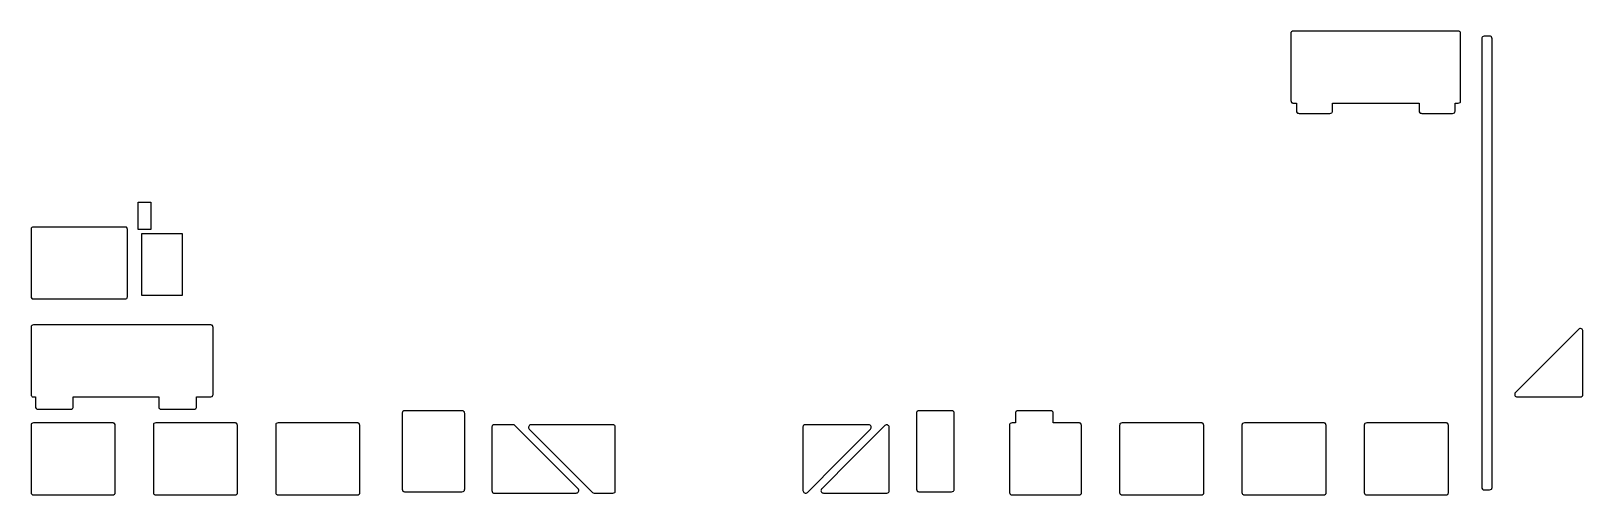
# Model space of a CAD drawing. Extents: x -1071 to -769, y -1684 to -1594.
import ezdxf

# ---------------------------------------------------------------- set-up
doc = ezdxf.new("R2010")
doc.units = 0
doc.header["$MEASUREMENT"] = 0
doc.layers.get('0').update_dxf_attribs({"linetype": 'CONTINUOUS'})

msp = doc.modelspace()

# ---------------------------------------------------------------- linework, layer by layer
for points in [[(-811.8927, -1608.141479), (-805.842651, -1608.141479), (-803.13623, -1608.141479), (-800.429688, -1608.141479), (-800.429688, -1608.891479), (-800.429688, -1609.641479, 0.162261), (-800.304688, -1610.016479, 0.189272), (-800.131958, -1610.123291, 0.045858), (-799.929688, -1610.141479), (-796.929688, -1610.141479), (-793.929688, -1610.141479, 0.162126), (-793.554688, -1610.016479, 0.188771), (-793.447937, -1609.84375, 0.044983), (-793.429688, -1609.641479), (-793.429688, -1608.891479), (-793.429688, -1608.141479), (-793.13623, -1608.141479), (-792.842651, -1608.141479, 0.162126), (-792.467651, -1608.016479, 0.188771), (-792.360901, -1607.84375, 0.044983), (-792.342651, -1607.641479), (-792.342651, -1601.141479), (-792.342651, -1594.641479, 0.162261), (-792.467651, -1594.266479, 0.189272), (-792.640381, -1594.159668, 0.045858), (-792.842651, -1594.141479), (-799.342651, -1594.141479), (-805.842651, -1594.141479), (-811.8927, -1594.141479), (-818.3927, -1594.141479), (-824.8927, -1594.141479, 0.162126), (-825.2677, -1594.266479, 0.188771), (-825.374451, -1594.439209, 0.044983), (-825.3927, -1594.641479), (-825.3927, -1601.141479), (-825.3927, -1607.641479, 0.162261), (-825.2677, -1608.016479, 0.189272), (-825.094971, -1608.123291, 0.045858), (-824.8927, -1608.141479), (-824.599243, -1608.141479), (-824.305664, -1608.141479), (-824.305664, -1608.891479), (-824.305664, -1609.641479, 0.162261), (-824.180664, -1610.016479, 0.189272), (-824.007935, -1610.123291, 0.045858), (-823.805664, -1610.141479), (-820.805664, -1610.141479), (-817.805664, -1610.141479, 0.162126), (-817.430664, -1610.016479, 0.188771), (-817.323914, -1609.84375, 0.044983), (-817.305664, -1609.641479), (-817.305664, -1608.891479), (-817.305664, -1608.141479), (-814.599243, -1608.141479), (-811.8927, -1608.141479)], [(-787.733521, -1595.141479, 0.162126), (-788.108521, -1595.266479, 0.188771), (-788.215271, -1595.439209, 0.044983), (-788.233521, -1595.641479), (-788.233521, -1639.241455), (-788.233521, -1682.841431, 0.162261), (-788.108521, -1683.216431, 0.189272), (-787.935791, -1683.323242, 0.045858), (-787.733521, -1683.341431), (-787.233521, -1683.341431), (-786.733521, -1683.341431, 0.162126), (-786.358521, -1683.216431, 0.188771), (-786.25177, -1683.043701, 0.044983), (-786.233521, -1682.841431), (-786.233521, -1639.241455), (-786.233521, -1595.641479, 0.162261), (-786.358521, -1595.266479, 0.189272), (-786.53125, -1595.159668, 0.045858), (-786.733521, -1595.141479), (-787.233521, -1595.141479), (-787.733521, -1595.141479)], [(-1052.399414, -1646.241455, 0.162126), (-1052.024414, -1646.116455, 0.189158), (-1051.917603, -1645.943726, 0.044949), (-1051.899414, -1645.741455), (-1051.899414, -1639.241455), (-1051.899414, -1632.741455, 0.162261), (-1052.024414, -1632.366455, 0.18825), (-1052.197144, -1632.259644, 0.044661), (-1052.399414, -1632.241455), (-1061.280396, -1632.241455), (-1070.161377, -1632.241455, 0.162126), (-1070.536377, -1632.366455, 0.189158), (-1070.643188, -1632.539185, 0.044949), (-1070.661377, -1632.741455), (-1070.661377, -1639.241455), (-1070.661377, -1645.741455, 0.162261), (-1070.536377, -1646.116455, 0.18825), (-1070.363647, -1646.223267, 0.044661), (-1070.161377, -1646.241455), (-1061.280396, -1646.241455), (-1052.399414, -1646.241455)], [(-1045.812012, -1665.29126), (-1045.812012, -1666.216064), (-1045.812012, -1667.140991, 0.045068), (-1045.792847, -1667.353394, 0.189021), (-1045.680664, -1667.53479, 0.16241), (-1045.286865, -1667.666016), (-1042.136963, -1667.666016), (-1038.986938, -1667.666016, 0.16241), (-1038.59314, -1667.53479, 0.1892), (-1038.481079, -1667.353394, 0.045068), (-1038.461914, -1667.140991), (-1038.461914, -1666.216064), (-1038.461914, -1665.291138), (-1038.219971, -1665.291138), (-1037.978027, -1665.291138), (-1037.532104, -1665.291016), (-1037.289307, -1665.291016), (-1037.046631, -1665.291016), (-1036.929077, -1665.291016), (-1036.811523, -1665.291016), (-1036.705322, -1665.291138, 0.0023), (-1036.599121, -1665.291138), (-1036.473389, -1665.290894, -0.000012), (-1036.347534, -1665.290771, 0.00106), (-1036.112061, -1665.291382, -0.013344), (-1035.801025, -1665.297729, 0.129223), (-1035.496826, -1665.233032, 0.099933), (-1035.347412, -1665.112671, 0.173288), (-1035.230713, -1664.791016), (-1035.230713, -1658.291016), (-1035.230713, -1651.791016, 0.162261), (-1035.355713, -1651.416016, 0.18825), (-1035.528442, -1651.309204, 0.044661), (-1035.730713, -1651.291016), (-1053.541504, -1651.29126), (-1070.161865, -1651.291016, 0.162126), (-1070.536865, -1651.416016, 0.189158), (-1070.643677, -1651.588745, 0.044949), (-1070.661865, -1651.791016), (-1070.661865, -1658.291016), (-1070.661865, -1664.791016, 0.162261), (-1070.536865, -1665.166016, 0.18825), (-1070.364136, -1665.272827, 0.044661), (-1070.161865, -1665.291016), (-1069.811401, -1665.291016), (-1069.811401, -1667.140991, 0.162193), (-1069.680176, -1667.53479, 0.188621), (-1069.498779, -1667.646851, 0.044829), (-1069.286377, -1667.666016), (-1066.136475, -1667.666016), (-1062.98645, -1667.666016, 0.16241), (-1062.592651, -1667.53479, 0.1892), (-1062.480591, -1667.353394, 0.045068), (-1062.461426, -1667.140991), (-1062.461426, -1666.216064), (-1062.461426, -1665.291138), (-1054.276611, -1665.29126), (-1045.812012, -1665.29126)], [(-781.678589, -1664.437866, 0.668172), (-781.325073, -1665.291504), (-775.178589, -1665.291504), (-769.032227, -1665.291504, 0.162126), (-768.657227, -1665.166504, 0.189402), (-768.550476, -1664.993774, 0.045095), (-768.532227, -1664.791504), (-768.532227, -1658.64502), (-768.532227, -1652.498535, 0.668202), (-769.385742, -1652.14502), (-775.532227, -1658.291504), (-781.678589, -1664.437866)], [(-1054.28064, -1670.841431, 0.162261), (-1054.40564, -1670.466431, 0.189272), (-1054.578369, -1670.359619, 0.045858), (-1054.78064, -1670.341431), (-1062.470947, -1670.341431), (-1070.161377, -1670.341431, 0.162126), (-1070.536377, -1670.466431, 0.188526), (-1070.643188, -1670.63916, 0.044836), (-1070.661377, -1670.841431), (-1070.661377, -1677.341187), (-1070.661377, -1683.840942, 0.162261), (-1070.536377, -1684.215942, 0.189272), (-1070.363647, -1684.322754, 0.045858), (-1070.161377, -1684.340942), (-1062.470947, -1684.340942), (-1054.78064, -1684.340942, 0.162126), (-1054.40564, -1684.215942, 0.188526), (-1054.298828, -1684.043213, 0.044836), (-1054.28064, -1683.840942), (-1054.28064, -1677.341187), (-1054.28064, -1670.841431)], [(-1046.850342, -1683.840942, 0.162261), (-1046.725342, -1684.215942, 0.189272), (-1046.552612, -1684.322754, 0.045858), (-1046.350342, -1684.340942), (-1038.659424, -1684.340942), (-1030.968384, -1684.340942, 0.162126), (-1030.593384, -1684.215942, 0.188526), (-1030.486572, -1684.043213, 0.044836), (-1030.468384, -1683.840942), (-1030.468384, -1677.341187), (-1030.468384, -1670.841431, 0.162261), (-1030.593384, -1670.466431, 0.189272), (-1030.766113, -1670.359619, 0.045858), (-1030.968384, -1670.341431), (-1038.659424, -1670.341431), (-1046.350342, -1670.341431, 0.162126), (-1046.725342, -1670.466431, 0.188526), (-1046.832153, -1670.63916, 0.044836), (-1046.850342, -1670.841431), (-1046.850342, -1677.341187), (-1046.850342, -1683.840942)], [(-1006.656006, -1670.841431, 0.162261), (-1006.781006, -1670.466431, 0.189272), (-1006.953735, -1670.359619, 0.045858), (-1007.156006, -1670.341431), (-1014.846191, -1670.341431), (-1022.536377, -1670.341431, 0.162126), (-1022.911377, -1670.466431, 0.188771), (-1023.018127, -1670.63916, 0.044983), (-1023.036377, -1670.841431), (-1023.036377, -1677.341187), (-1023.036377, -1683.840942, 0.162261), (-1022.911377, -1684.215942, 0.189272), (-1022.738647, -1684.322754, 0.045858), (-1022.536377, -1684.340942), (-1014.846191, -1684.340942), (-1007.156006, -1684.340942, 0.162126), (-1006.781006, -1684.215942, 0.188771), (-1006.674255, -1684.043213, 0.044983), (-1006.656006, -1683.840942), (-1006.656006, -1677.341187), (-1006.656006, -1670.841431)], [(-998.38855, -1683.191284, 0.162193), (-998.257324, -1683.585083, 0.188621), (-998.075928, -1683.697144, 0.044829), (-997.863525, -1683.716309), (-992.315674, -1683.716309), (-986.7677, -1683.716309, 0.16241), (-986.373901, -1683.585083, 0.189081), (-986.26178, -1683.403687, 0.044936), (-986.242676, -1683.191284), (-986.242676, -1675.841309), (-986.242676, -1668.491211, 0.044997), (-986.261841, -1668.278931, 0.189313), (-986.373901, -1668.097534, 0.16241), (-986.7677, -1667.966309), (-992.315674, -1667.966309), (-997.863525, -1667.966309, 0.16241), (-998.257324, -1668.097534, 0.189313), (-998.369385, -1668.278931, 0.044997), (-998.38855, -1668.491211), (-998.38855, -1675.841309), (-998.38855, -1683.191284)], [(-980.430054, -1670.694702, 0.162126), (-980.805054, -1670.819702, 0.188771), (-980.911804, -1670.992432, 0.044983), (-980.930054, -1671.194702), (-980.930054, -1677.341187), (-980.930054, -1683.487671, 0.162261), (-980.805054, -1683.862671, 0.189272), (-980.632324, -1683.969482, 0.045858), (-980.430054, -1683.987671), (-971.725708, -1683.987671), (-964.525391, -1683.987671, 0.668216), (-964.171875, -1683.134033), (-970.318359, -1676.987549), (-976.464844, -1670.841187, 0.198914), (-976.818359, -1670.694702), (-978.624146, -1670.694702), (-980.430054, -1670.694702)], [(-957.413086, -1683.987671, 0.162126), (-957.038086, -1683.862671, 0.188771), (-956.931335, -1683.689941, 0.044983), (-956.913086, -1683.487671), (-956.913086, -1677.341187), (-956.913086, -1671.194702, 0.162261), (-957.038086, -1670.819702, 0.189272), (-957.210815, -1670.712891, 0.045858), (-957.413086, -1670.694702), (-966.117371, -1670.694702), (-973.317627, -1670.694702, 0.668216), (-973.671143, -1671.54834), (-967.52478, -1677.694824), (-961.378296, -1683.841187, 0.198888), (-961.02478, -1683.987671), (-959.218872, -1683.987671), (-957.413086, -1683.987671)], [(-907.234253, -1671.54834, 0.668216), (-907.587769, -1670.694702), (-913.734253, -1670.694702), (-919.880737, -1670.694702, 0.162126), (-920.255737, -1670.819702, 0.188771), (-920.362488, -1670.992432, 0.044983), (-920.380737, -1671.194702), (-920.380737, -1677.341187), (-920.380737, -1683.487671, 0.668093), (-919.5271, -1683.841187), (-913.380737, -1677.694824), (-907.234253, -1671.54834)], [(-916.733521, -1683.134033, 0.668216), (-916.380005, -1683.987671), (-910.233521, -1683.987671), (-904.087036, -1683.987671, 0.162126), (-903.712036, -1683.862671, 0.188771), (-903.605286, -1683.689941, 0.044983), (-903.587036, -1683.487671), (-903.587036, -1677.341187), (-903.587036, -1671.194824, 0.668336), (-904.440674, -1670.841187), (-910.587036, -1676.987549), (-916.733521, -1683.134033)], [(-890.924438, -1668.491211, 0.044997), (-890.943604, -1668.278931, 0.189313), (-891.055664, -1668.097534, 0.16241), (-891.449463, -1667.966309), (-894.599365, -1667.966309), (-897.74939, -1667.966309, 0.16241), (-898.143188, -1668.097534, 0.189313), (-898.255249, -1668.278931, 0.044997), (-898.274414, -1668.491211), (-898.274414, -1675.841309), (-898.274414, -1683.191284, 0.162193), (-898.143188, -1683.585083, 0.188621), (-897.961792, -1683.697144, 0.044829), (-897.74939, -1683.716309), (-894.599365, -1683.716309), (-891.449463, -1683.716309, 0.16241), (-891.055664, -1683.585083, 0.189081), (-890.943542, -1683.403687, 0.044936), (-890.924438, -1683.191284), (-890.924438, -1675.841309), (-890.924438, -1668.491211)], [(-880.160889, -1683.841309, 0.162261), (-880.035889, -1684.216309, 0.18825), (-879.863159, -1684.32312, 0.044661), (-879.660889, -1684.341309), (-866.661377, -1684.341309, 0.162126), (-866.286377, -1684.216309, 0.189402), (-866.179626, -1684.043579, 0.045095), (-866.161377, -1683.841309), (-866.161377, -1677.341553), (-866.161377, -1670.841797, 0.162261), (-866.286377, -1670.466797, 0.18825), (-866.459106, -1670.359985, 0.044661), (-866.661377, -1670.341797), (-871.677856, -1670.341797), (-871.677856, -1668.491211, 0.044997), (-871.697021, -1668.278931, 0.189313), (-871.809082, -1668.097534, 0.16241), (-872.202881, -1667.966309), (-875.352905, -1667.966309), (-878.50293, -1667.966309, 0.16241), (-878.896729, -1668.097534, 0.189313), (-879.008789, -1668.278931, 0.044997), (-879.027954, -1668.491211), (-879.027954, -1670.341797), (-879.660889, -1670.341797, 0.162126), (-880.035889, -1670.466797, 0.189402), (-880.142639, -1670.639526, 0.045095), (-880.160889, -1670.841797), (-880.160889, -1677.341553), (-880.160889, -1683.841309)], [(-858.730347, -1683.840942, 0.162261), (-858.605347, -1684.215942, 0.189272), (-858.432617, -1684.322754, 0.045858), (-858.230347, -1684.340942), (-850.539917, -1684.340942), (-842.849365, -1684.340942, 0.162126), (-842.474365, -1684.215942, 0.188771), (-842.367615, -1684.043213, 0.044983), (-842.349365, -1683.840942), (-842.349365, -1677.341187), (-842.349365, -1670.841431, 0.162261), (-842.474365, -1670.466431, 0.189272), (-842.647095, -1670.359619, 0.045858), (-842.849365, -1670.341431), (-850.539917, -1670.341431), (-858.230347, -1670.341431, 0.162126), (-858.605347, -1670.466431, 0.188771), (-858.712097, -1670.63916, 0.044983), (-858.730347, -1670.841431), (-858.730347, -1677.341187), (-858.730347, -1683.840942)], [(-834.917358, -1683.840942, 0.162261), (-834.792358, -1684.215942, 0.189272), (-834.619629, -1684.322754, 0.045858), (-834.417358, -1684.340942), (-826.727417, -1684.340942), (-819.037354, -1684.340942, 0.162126), (-818.662354, -1684.215942, 0.188771), (-818.555603, -1684.043213, 0.044983), (-818.537354, -1683.840942), (-818.537354, -1677.341187), (-818.537354, -1670.841431, 0.162261), (-818.662354, -1670.466431, 0.189272), (-818.835083, -1670.359619, 0.045858), (-819.037354, -1670.341431), (-826.727417, -1670.341431), (-834.417358, -1670.341431, 0.162126), (-834.792358, -1670.466431, 0.188771), (-834.899109, -1670.63916, 0.044983), (-834.917358, -1670.841431), (-834.917358, -1677.341187), (-834.917358, -1683.840942)], [(-794.724365, -1670.841431, 0.162261), (-794.849365, -1670.466431, 0.189272), (-795.022095, -1670.359619, 0.045858), (-795.224365, -1670.341431), (-802.914917, -1670.341431), (-810.605347, -1670.341431, 0.162126), (-810.980347, -1670.466431, 0.188771), (-811.087097, -1670.63916, 0.044983), (-811.105347, -1670.841431), (-811.105347, -1677.341187), (-811.105347, -1683.840942, 0.162261), (-810.980347, -1684.215942, 0.189272), (-810.807617, -1684.322754, 0.045858), (-810.605347, -1684.340942), (-802.914917, -1684.340942), (-795.224365, -1684.340942, 0.162126), (-794.849365, -1684.215942, 0.188771), (-794.742615, -1684.043213, 0.044983), (-794.724365, -1683.840942), (-794.724365, -1677.341187), (-794.724365, -1670.841431)]]:
    msp.add_lwpolyline(points, format="xyb")
for points in [[(-1049.829468, -1627.430786), (-1047.318604, -1627.430786), (-1047.318604, -1632.732666), (-1049.829468, -1632.732666), (-1049.829468, -1627.430786)], [(-1049.09082, -1633.533691), (-1041.237793, -1633.533691), (-1041.237793, -1645.533691), (-1049.09082, -1645.533691), (-1049.09082, -1633.533691)]]:
    msp.add_lwpolyline(points)

doc.saveas('drawing.dxf')
